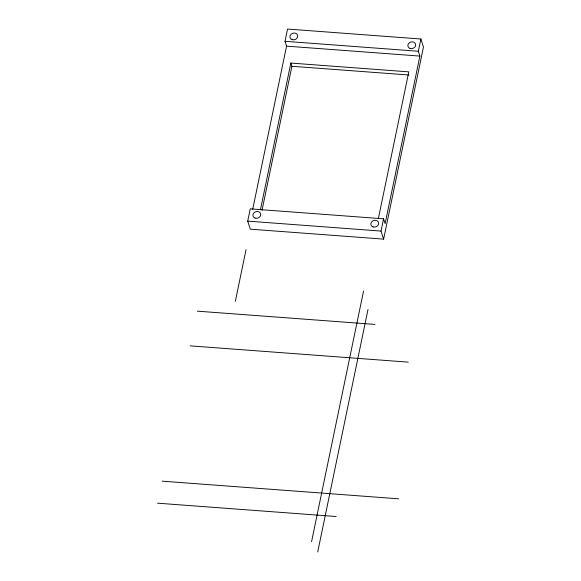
<?xml version="1.0" encoding="UTF-8"?>
<svg xmlns="http://www.w3.org/2000/svg" width="581" height="581" viewBox="0 0 581 581"><rect width="100%" height="100%" fill="white"/><g stroke="black" fill="none" stroke-linecap="round" stroke-linejoin="round"><path stroke-width="0.87" d="M420.876 39L423.462 47.054L383.613 239.125L250.295 229.175L247.709 221.129L250.251 208.862L383.576 218.819L385.123 223.649L419.881 56.088L418.335 51.259L420.876 39L287.551 29.05L285.01 41.309L286.556 46.139L252.72 209.262M235.32 301.365L246.053 249.598M260.433 209.777L290.863 63.06L408.792 71.862L378.362 218.579M262.016 210.344L291.902 66.278L290.863 63.06M311.554 541.724L363.546 291.066M383.613 239.125L381.034 231.078L383.576 218.819M317.713 551.95L368.013 309.47M285.01 41.309L418.335 51.259M286.556 46.139L419.881 56.088M291.902 66.278L408.93 75.014M247.709 221.129L381.034 231.078M197.373 311.162L374.992 324.416M190.176 345.862L408.254 362.137M162.106 481.162L398.588 498.81M157.538 503.182L336.13 516.509M410.084 48.455A3.965 3.355 -17.8 0 0 415.662 44.635A3.965 3.355 -17.8 0 0 409.54 42.631A3.965 3.355 -17.8 0 0 410.084 48.455M292.156 39.653A3.965 3.355 -17.8 0 0 297.733 35.833A3.965 3.355 -17.8 0 0 291.611 33.821A3.965 3.355 -17.8 0 0 292.156 39.653M373.067 226.91A3.965 3.355 -17.8 0 0 378.645 223.089A3.965 3.355 -17.8 0 0 372.523 221.078A3.965 3.355 -17.8 0 0 373.067 226.91M255.139 218.107A3.965 3.355 -17.8 0 0 260.716 214.287A3.965 3.355 -17.8 0 0 254.594 212.276A3.965 3.355 -17.8 0 0 255.139 218.107"/></g></svg>
